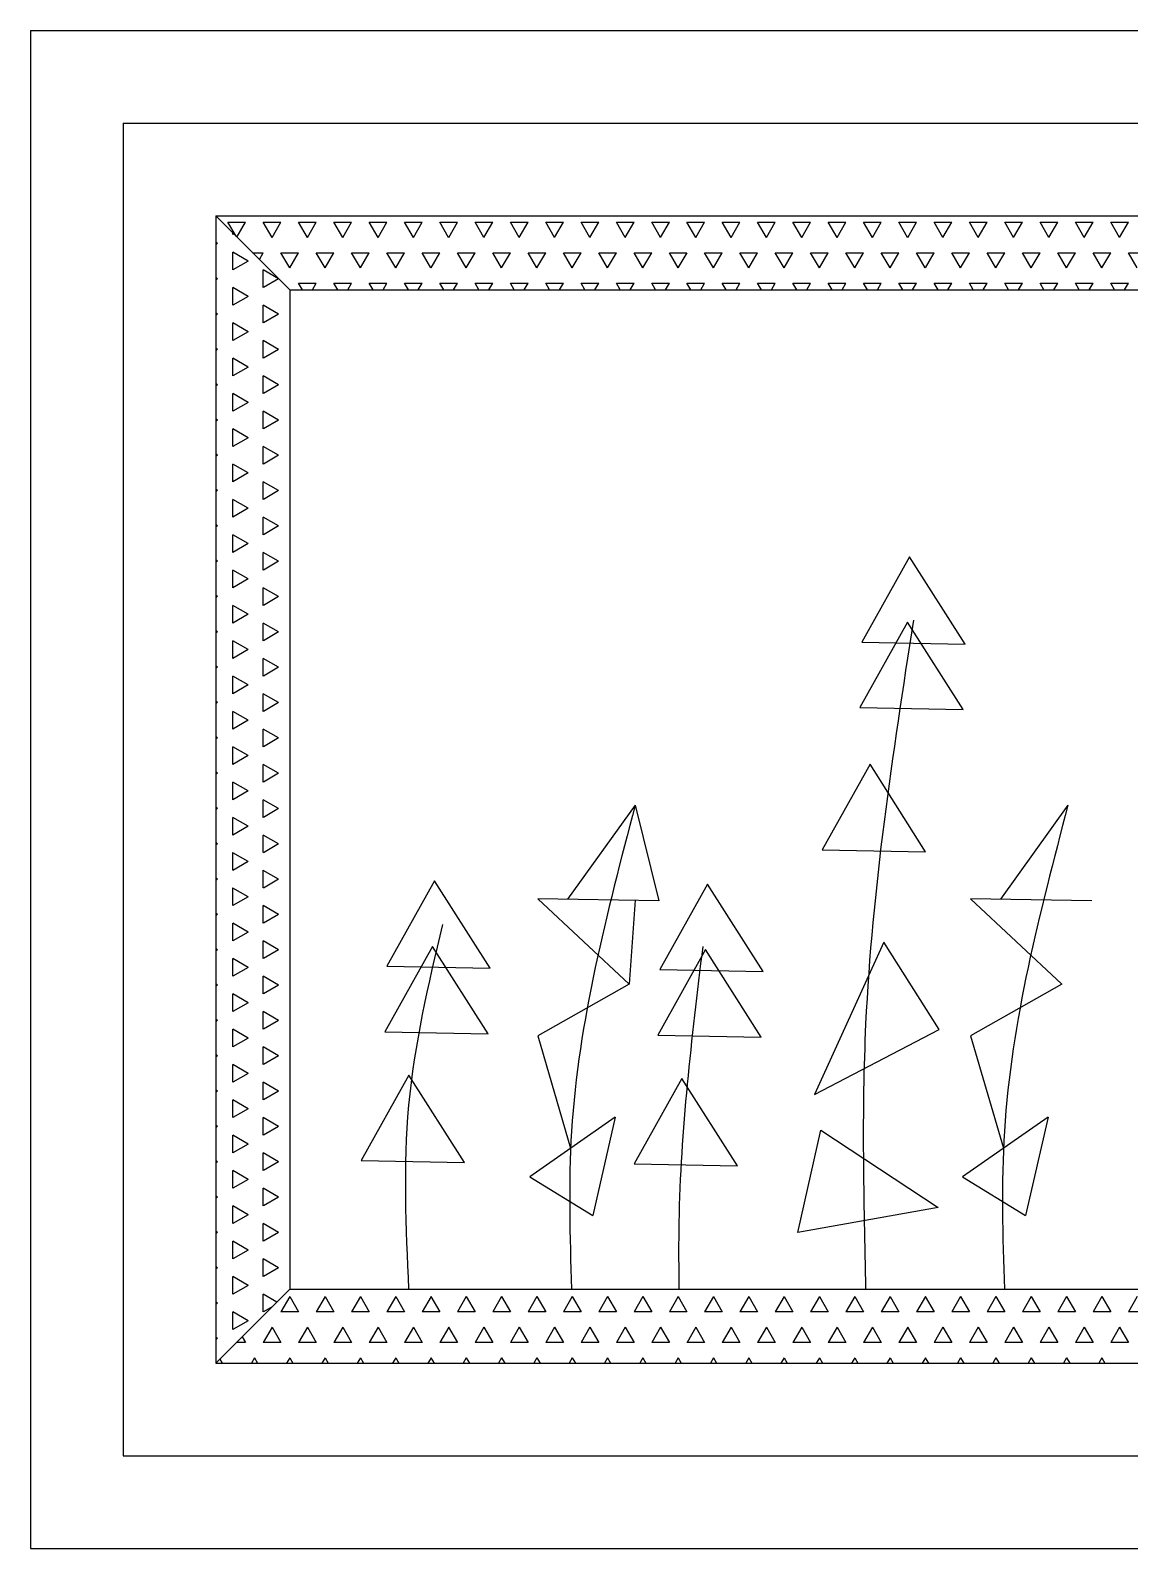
# Model space of a CAD drawing. Header units: inches. Extents: x 8.9 to 51.4, y 11.8 to 36.6.
# Drawn here: x 19.166 to 19.806, y 14.025 to 14.909 of the extents above; entities that cross this region are included whole.
import ezdxf

# ---------------------------------------------------------------- set-up
doc = ezdxf.new("R2010")
doc.units = ezdxf.units.IN
doc.header["$MEASUREMENT"] = 0
doc.layers.add('02', color=2, linetype='Continuous')
doc.layers.add('1', color=1, linetype='Continuous')

msp = doc.modelspace()

# ---------------------------------------------------------------- linework, layer by layer
at = {"layer": '02'}
for p, q in [((19.21974, 14.85506), (19.21974, 14.07868)), ((19.21974, 14.85506), (20.39501, 14.85506)), ((19.31694, 14.75786), (19.27374, 14.80106)), ((19.28565, 14.78916), (19.28089, 14.79739)), ((19.2809, 14.79738), (19.29119, 14.79738)), ((19.28615, 14.78866), (19.29119, 14.79739)), ((19.30661, 14.78848), (19.30147, 14.79739)), ((19.30147, 14.79738), (19.31176, 14.79738)), ((19.30662, 14.78848), (19.31176, 14.79739)), ((19.32718, 14.78848), (19.32204, 14.79739)), ((19.32205, 14.79738), (19.33233, 14.79738)), ((19.32719, 14.78848), (19.33234, 14.79739)), ((19.34776, 14.78848), (19.34262, 14.79739)), ((19.34262, 14.79738), (19.35291, 14.79738)), ((19.34777, 14.78848), (19.35291, 14.79739)), ((19.36833, 14.78848), (19.36319, 14.79739)), ((19.36319, 14.79738), (19.37348, 14.79738)), ((19.36834, 14.78848), (19.37349, 14.79739)), ((19.38891, 14.78848), (19.38376, 14.79739)), ((19.38377, 14.79738), (19.39406, 14.79738)), ((19.38892, 14.78848), (19.39406, 14.79739)), ((19.40948, 14.78848), (19.40434, 14.79739)), ((19.40434, 14.79738), (19.41463, 14.79738)), ((19.40949, 14.78848), (19.41463, 14.79739)), ((19.43005, 14.78848), (19.42491, 14.79739)), ((19.42492, 14.79738), (19.4352, 14.79738)), ((19.43006, 14.78848), (19.43521, 14.79739)), ((19.45063, 14.78848), (19.44549, 14.79739)), ((19.44549, 14.79738), (19.45578, 14.79738)), ((19.45064, 14.78848), (19.45578, 14.79739)), ((19.4712, 14.78848), (19.46606, 14.79739)), ((19.46606, 14.79738), (19.47635, 14.79738)), ((19.47121, 14.78848), (19.47636, 14.79739)), ((19.49178, 14.78848), (19.48663, 14.79739)), ((19.48664, 14.79738), (19.49693, 14.79738)), ((19.49179, 14.78848), (19.49693, 14.79739)), ((19.51235, 14.78848), (19.50721, 14.79739)), ((19.50721, 14.79738), (19.5175, 14.79738)), ((19.51236, 14.78848), (19.5175, 14.79739)), ((19.53292, 14.78848), (19.52778, 14.79739)), ((19.52779, 14.79738), (19.53807, 14.79738)), ((19.53293, 14.78848), (19.53808, 14.79739)), ((19.5535, 14.78848), (19.54836, 14.79739)), ((19.54836, 14.79738), (19.55865, 14.79738)), ((19.55351, 14.78848), (19.55865, 14.79739)), ((19.57407, 14.78848), (19.56893, 14.79739)), ((19.56893, 14.79738), (19.57922, 14.79738)), ((19.57408, 14.78848), (19.57923, 14.79739)), ((19.59465, 14.78848), (19.5895, 14.79739)), ((19.58951, 14.79738), (19.5998, 14.79738)), ((19.59466, 14.78848), (19.5998, 14.79739)), ((19.61522, 14.78848), (19.61008, 14.79739)), ((19.61008, 14.79738), (19.62037, 14.79738)), ((19.61523, 14.78848), (19.62037, 14.79739)), ((19.63579, 14.78848), (19.63065, 14.79739)), ((19.63066, 14.79738), (19.64094, 14.79738)), ((19.6358, 14.78848), (19.64095, 14.79739)), ((19.65637, 14.78848), (19.65123, 14.79739)), ((19.65123, 14.79738), (19.66152, 14.79738)), ((19.65638, 14.78848), (19.66152, 14.79739)), ((19.67694, 14.78848), (19.6718, 14.79739)), ((19.6718, 14.79738), (19.68209, 14.79738)), ((19.67695, 14.78848), (19.6821, 14.79739)), ((19.69752, 14.78848), (19.69237, 14.79739)), ((19.69238, 14.79738), (19.70267, 14.79738)), ((19.69753, 14.78848), (19.70267, 14.79739)), ((19.71809, 14.78848), (19.71295, 14.79739)), ((19.71295, 14.79738), (19.72324, 14.79738)), ((19.7181, 14.78848), (19.72324, 14.79739)), ((19.73866, 14.78848), (19.73352, 14.79739)), ((19.73353, 14.79738), (19.74381, 14.79738)), ((19.73867, 14.78848), (19.74382, 14.79739)), ((19.75924, 14.78848), (19.7541, 14.79739)), ((19.7541, 14.79738), (19.76439, 14.79738)), ((19.75925, 14.78848), (19.76439, 14.79739)), ((19.77981, 14.78848), (19.77467, 14.79739)), ((19.77467, 14.79738), (19.78496, 14.79738)), ((19.77982, 14.78848), (19.78497, 14.79739)), ((19.80039, 14.78848), (19.79524, 14.79739)), ((19.79525, 14.79738), (19.80554, 14.79738)), ((19.8004, 14.78848), (19.80554, 14.79739)), ((19.28367, 14.79012), (19.28367, 14.79113)), ((19.28432, 14.79048), (19.28368, 14.79011)), ((19.27476, 14.78497), (19.27374, 14.78556)), ((19.27477, 14.78497), (19.27374, 14.78438)), ((19.28367, 14.76955), (19.28367, 14.77983)), ((19.29258, 14.77468), (19.28367, 14.77983)), ((19.29524, 14.77956), (19.30147, 14.77956)), ((19.29919, 14.77561), (19.30148, 14.77957)), ((19.3169, 14.77066), (19.31175, 14.77957)), ((19.31176, 14.77956), (19.32205, 14.77956)), ((19.31691, 14.77066), (19.32205, 14.77957)), ((19.33747, 14.77066), (19.33233, 14.77957)), ((19.33233, 14.77956), (19.34262, 14.77956)), ((19.33748, 14.77066), (19.34263, 14.77957)), ((19.35805, 14.77066), (19.3529, 14.77957)), ((19.35291, 14.77956), (19.36319, 14.77956)), ((19.35806, 14.77066), (19.3632, 14.77957)), ((19.37862, 14.77066), (19.37348, 14.77957)), ((19.37348, 14.77956), (19.38377, 14.77956)), ((19.37863, 14.77066), (19.38377, 14.77957)), ((19.39919, 14.77066), (19.39405, 14.77957)), ((19.39406, 14.77956), (19.40434, 14.77956)), ((19.3992, 14.77066), (19.40435, 14.77957)), ((19.41977, 14.77066), (19.41462, 14.77957)), ((19.41463, 14.77956), (19.42492, 14.77956)), ((19.41978, 14.77066), (19.42492, 14.77957)), ((19.44034, 14.77066), (19.4352, 14.77957)), ((19.4352, 14.77956), (19.44549, 14.77956)), ((19.44035, 14.77066), (19.4455, 14.77957)), ((19.46092, 14.77066), (19.45577, 14.77957)), ((19.45578, 14.77956), (19.46606, 14.77956)), ((19.46093, 14.77066), (19.46607, 14.77957)), ((19.48149, 14.77066), (19.47635, 14.77957)), ((19.47635, 14.77956), (19.48664, 14.77956)), ((19.4815, 14.77066), (19.48664, 14.77957)), ((19.50206, 14.77066), (19.49692, 14.77957)), ((19.49693, 14.77956), (19.50721, 14.77956)), ((19.50207, 14.77066), (19.50722, 14.77957)), ((19.52264, 14.77066), (19.51749, 14.77957)), ((19.5175, 14.77956), (19.52779, 14.77956)), ((19.52265, 14.77066), (19.52779, 14.77957)), ((19.54321, 14.77066), (19.53807, 14.77957)), ((19.53807, 14.77956), (19.54836, 14.77956)), ((19.54322, 14.77066), (19.54837, 14.77957)), ((19.56379, 14.77066), (19.55864, 14.77957)), ((19.55865, 14.77956), (19.56893, 14.77956)), ((19.5638, 14.77066), (19.56894, 14.77957)), ((19.58436, 14.77066), (19.57922, 14.77957)), ((19.57922, 14.77956), (19.58951, 14.77956)), ((19.58437, 14.77066), (19.58951, 14.77957)), ((19.60493, 14.77066), (19.59979, 14.77957)), ((19.5998, 14.77956), (19.61008, 14.77956)), ((19.60494, 14.77066), (19.61009, 14.77957)), ((19.62551, 14.77066), (19.62036, 14.77957)), ((19.62037, 14.77956), (19.63066, 14.77956)), ((19.62552, 14.77066), (19.63066, 14.77957)), ((19.64608, 14.77066), (19.64094, 14.77957)), ((19.64094, 14.77956), (19.65123, 14.77956)), ((19.64609, 14.77066), (19.65124, 14.77957)), ((19.66666, 14.77066), (19.66151, 14.77957)), ((19.66152, 14.77956), (19.6718, 14.77956)), ((19.66667, 14.77066), (19.67181, 14.77957)), ((19.68723, 14.77066), (19.68209, 14.77957)), ((19.68209, 14.77956), (19.69238, 14.77956)), ((19.68724, 14.77066), (19.69238, 14.77957)), ((19.7078, 14.77066), (19.70266, 14.77957)), ((19.70267, 14.77956), (19.71295, 14.77956)), ((19.70781, 14.77066), (19.71296, 14.77957)), ((19.72838, 14.77066), (19.72323, 14.77957)), ((19.72324, 14.77956), (19.73353, 14.77956)), ((19.72839, 14.77066), (19.73353, 14.77957)), ((19.74895, 14.77066), (19.74381, 14.77957)), ((19.74381, 14.77956), (19.7541, 14.77956)), ((19.74896, 14.77066), (19.75411, 14.77957)), ((19.76953, 14.77066), (19.76438, 14.77957)), ((19.76439, 14.77956), (19.77467, 14.77956)), ((19.76954, 14.77066), (19.77468, 14.77957)), ((19.7901, 14.77066), (19.78496, 14.77957)), ((19.78496, 14.77956), (19.79525, 14.77956)), ((19.79011, 14.77066), (19.79525, 14.77957)), ((19.81067, 14.77066), (19.80553, 14.77957)), ((19.80554, 14.77956), (19.81582, 14.77956)), ((19.29259, 14.77468), (19.28368, 14.76954)), ((19.30149, 14.75926), (19.30149, 14.76955)), ((19.3104, 14.7644), (19.30149, 14.76954)), ((19.27476, 14.7644), (19.27374, 14.76498)), ((19.27477, 14.7644), (19.27374, 14.7638)), ((19.31041, 14.7644), (19.3015, 14.75925)), ((19.32429, 14.75786), (19.32204, 14.76175)), ((19.32205, 14.76175), (19.33233, 14.76175)), ((19.33009, 14.75786), (19.33234, 14.76176)), ((19.34486, 14.75786), (19.34262, 14.76175)), ((19.34262, 14.76175), (19.35291, 14.76175)), ((19.35066, 14.75786), (19.35291, 14.76176)), ((19.36319, 14.76175), (19.37348, 14.76175)), ((19.36544, 14.75786), (19.36319, 14.76175)), ((19.37124, 14.75786), (19.37349, 14.76176)), ((19.38601, 14.75786), (19.38376, 14.76175)), ((19.38377, 14.76175), (19.39406, 14.76175)), ((19.39181, 14.75786), (19.39406, 14.76176)), ((19.40658, 14.75786), (19.40434, 14.76175)), ((19.40434, 14.76175), (19.41463, 14.76175)), ((19.41239, 14.75786), (19.41463, 14.76176)), ((19.42716, 14.75786), (19.42491, 14.76175)), ((19.42492, 14.76175), (19.4352, 14.76175)), ((19.43296, 14.75786), (19.43521, 14.76176)), ((19.44549, 14.76175), (19.45578, 14.76175)), ((19.44773, 14.75786), (19.44549, 14.76175)), ((19.45353, 14.75786), (19.45578, 14.76176)), ((19.46831, 14.75786), (19.46606, 14.76175)), ((19.46606, 14.76175), (19.47635, 14.76175)), ((19.47411, 14.75786), (19.47636, 14.76176)), ((19.48888, 14.75786), (19.48663, 14.76175)), ((19.48664, 14.76175), (19.49693, 14.76175)), ((19.49468, 14.75786), (19.49693, 14.76176)), ((19.50945, 14.75786), (19.50721, 14.76175)), ((19.50721, 14.76175), (19.5175, 14.76175)), ((19.51526, 14.75786), (19.5175, 14.76176)), ((19.53003, 14.75786), (19.52778, 14.76175)), ((19.52779, 14.76175), (19.53807, 14.76175)), ((19.53583, 14.75786), (19.53808, 14.76176)), ((19.5506, 14.75786), (19.54836, 14.76175)), ((19.54836, 14.76175), (19.55865, 14.76175)), ((19.5564, 14.75786), (19.55865, 14.76176)), ((19.57118, 14.75786), (19.56893, 14.76175)), ((19.56893, 14.76175), (19.57922, 14.76175)), ((19.57698, 14.75786), (19.57923, 14.76176)), ((19.59175, 14.75786), (19.5895, 14.76175)), ((19.58951, 14.76175), (19.5998, 14.76175)), ((19.59755, 14.75786), (19.5998, 14.76176)), ((19.61232, 14.75786), (19.61008, 14.76175)), ((19.61008, 14.76175), (19.62037, 14.76175)), ((19.61813, 14.75786), (19.62037, 14.76176)), ((19.6329, 14.75786), (19.63065, 14.76175)), ((19.63066, 14.76175), (19.64094, 14.76175)), ((19.6387, 14.75786), (19.64095, 14.76176)), ((19.65123, 14.76175), (19.66152, 14.76175)), ((19.65347, 14.75786), (19.65123, 14.76175)), ((19.65927, 14.75786), (19.66152, 14.76176)), ((19.67405, 14.75786), (19.6718, 14.76175)), ((19.6718, 14.76175), (19.68209, 14.76175)), ((19.67985, 14.75786), (19.6821, 14.76176)), ((19.69462, 14.75786), (19.69237, 14.76175)), ((19.69238, 14.76175), (19.70267, 14.76175)), ((19.70042, 14.75786), (19.70267, 14.76176)), ((19.71519, 14.75786), (19.71295, 14.76175)), ((19.71295, 14.76175), (19.72324, 14.76175)), ((19.721, 14.75786), (19.72324, 14.76176)), ((19.73577, 14.75786), (19.73352, 14.76175)), ((19.73353, 14.76175), (19.74381, 14.76175)), ((19.74157, 14.75786), (19.74382, 14.76176)), ((19.75634, 14.75786), (19.7541, 14.76175)), ((19.7541, 14.76175), (19.76439, 14.76175)), ((19.76214, 14.75786), (19.76439, 14.76176)), ((19.77692, 14.75786), (19.77467, 14.76175)), ((19.77467, 14.76175), (19.78496, 14.76175)), ((19.78272, 14.75786), (19.78497, 14.76176)), ((19.79749, 14.75786), (19.79524, 14.76175)), ((19.79525, 14.76175), (19.80554, 14.76175)), ((19.80329, 14.75786), (19.80554, 14.76176)), ((19.28367, 14.74897), (19.28367, 14.75926)), ((19.29258, 14.75411), (19.28367, 14.75925)), ((19.29259, 14.75411), (19.28368, 14.74897)), ((19.31694, 14.75786), (19.31694, 14.17588)), ((19.31694, 14.75786), (20.29781, 14.75786)), ((19.27476, 14.74382), (19.27374, 14.74441)), ((19.27477, 14.74382), (19.27374, 14.74323)), ((19.30149, 14.73869), (19.30149, 14.74897)), ((19.3104, 14.74382), (19.30149, 14.74896)), ((19.31041, 14.74382), (19.3015, 14.73868)), ((19.28367, 14.7284), (19.28367, 14.73869)), ((19.29258, 14.73353), (19.28367, 14.73868)), ((19.29259, 14.73353), (19.28368, 14.72839)), ((19.30149, 14.71811), (19.30149, 14.7284)), ((19.3104, 14.72325), (19.30149, 14.72839)), ((19.27476, 14.72325), (19.27374, 14.72384)), ((19.27477, 14.72325), (19.27374, 14.72265)), ((19.28367, 14.70783), (19.28367, 14.71811)), ((19.29258, 14.71296), (19.28367, 14.7181)), ((19.31041, 14.72325), (19.3015, 14.7181)), ((19.29259, 14.71296), (19.28368, 14.70782)), ((19.30149, 14.69754), (19.30149, 14.70783)), ((19.3104, 14.70267), (19.30149, 14.70782)), ((19.27476, 14.70267), (19.27374, 14.70326)), ((19.27477, 14.70267), (19.27374, 14.70208)), ((19.31041, 14.70267), (19.3015, 14.69753)), ((19.28367, 14.68725), (19.28367, 14.69754)), ((19.29258, 14.69239), (19.28367, 14.69753)), ((19.29259, 14.69239), (19.28368, 14.68724)), ((19.27476, 14.6821), (19.27374, 14.68269)), ((19.27477, 14.6821), (19.27374, 14.68151)), ((19.30149, 14.67696), (19.30149, 14.68725)), ((19.3104, 14.6821), (19.30149, 14.68724)), ((19.31041, 14.6821), (19.3015, 14.67696)), ((19.28367, 14.66668), (19.28367, 14.67696)), ((19.29258, 14.67181), (19.28367, 14.67696)), ((19.29259, 14.67181), (19.28368, 14.66667)), ((19.30149, 14.65639), (19.30149, 14.66668)), ((19.3104, 14.66153), (19.30149, 14.66667)), ((19.27476, 14.66153), (19.27374, 14.66211)), ((19.27477, 14.66153), (19.27374, 14.66093)), ((19.28367, 14.6461), (19.28367, 14.65639)), ((19.29258, 14.65124), (19.28367, 14.65638)), ((19.31041, 14.66153), (19.3015, 14.65638)), ((19.29259, 14.65124), (19.28368, 14.6461)), ((19.30149, 14.63582), (19.30149, 14.6461)), ((19.3104, 14.64095), (19.30149, 14.64609)), ((19.27476, 14.64095), (19.27374, 14.64154)), ((19.27477, 14.64095), (19.27374, 14.64036)), ((19.31041, 14.64095), (19.3015, 14.63581)), ((19.28367, 14.62553), (19.28367, 14.63582)), ((19.29258, 14.63066), (19.28367, 14.63581)), ((19.29259, 14.63066), (19.28368, 14.62552)), ((19.27476, 14.62038), (19.27374, 14.62097)), ((19.27477, 14.62038), (19.27374, 14.61978)), ((19.30149, 14.61524), (19.30149, 14.62553)), ((19.3104, 14.62038), (19.30149, 14.62552)), ((19.31041, 14.62038), (19.3015, 14.61523)), ((19.28367, 14.60496), (19.28367, 14.61524)), ((19.29258, 14.61009), (19.28367, 14.61523)), ((19.29259, 14.61009), (19.28368, 14.60495)), ((19.30149, 14.59467), (19.30149, 14.60496)), ((19.3104, 14.5998), (19.30149, 14.60495)), ((19.67795, 14.60248), (19.65015, 14.55273)), ((19.71037, 14.55157), (19.67795, 14.60248)), ((19.27476, 14.5998), (19.27374, 14.60039)), ((19.27477, 14.5998), (19.27374, 14.59921)), ((19.28367, 14.58438), (19.28367, 14.59467)), ((19.29258, 14.58952), (19.28367, 14.59466)), ((19.31041, 14.5998), (19.3015, 14.59466)), ((19.29259, 14.58952), (19.28368, 14.58437)), ((19.30149, 14.57409), (19.30149, 14.58438)), ((19.3104, 14.57923), (19.30149, 14.58437)), ((19.27476, 14.57923), (19.27374, 14.57982)), ((19.27477, 14.57923), (19.27374, 14.57864)), ((19.31041, 14.57923), (19.3015, 14.57409)), ((19.28367, 14.56381), (19.28367, 14.57409)), ((19.29258, 14.56894), (19.28367, 14.57409)), ((19.29259, 14.56894), (19.28368, 14.5638)), ((19.27476, 14.55866), (19.27374, 14.55924)), ((19.27477, 14.55866), (19.27374, 14.55806)), ((19.30149, 14.55352), (19.30149, 14.56381)), ((19.3104, 14.55866), (19.30149, 14.5638)), ((19.31041, 14.55866), (19.3015, 14.55351)), ((19.67679, 14.5643), (19.649, 14.51455)), ((19.70921, 14.51339), (19.67679, 14.5643)), ((19.28367, 14.54323), (19.28367, 14.55352)), ((19.29258, 14.54837), (19.28367, 14.55351)), ((19.29259, 14.54837), (19.28368, 14.54323)), ((19.65015, 14.55273), (19.71037, 14.55157)), ((19.3104, 14.53808), (19.30149, 14.54323)), ((19.30149, 14.53295), (19.30149, 14.54323)), ((19.27476, 14.53808), (19.27374, 14.53867)), ((19.27477, 14.53808), (19.27374, 14.53749)), ((19.28367, 14.52266), (19.28367, 14.53295)), ((19.29258, 14.52779), (19.28367, 14.53294)), ((19.31041, 14.53808), (19.3015, 14.53294)), ((19.29259, 14.52779), (19.28368, 14.52265)), ((19.30149, 14.51237), (19.30149, 14.52266)), ((19.3104, 14.51751), (19.30149, 14.52265)), ((19.27476, 14.51751), (19.27374, 14.5181)), ((19.27477, 14.51751), (19.27374, 14.51691)), ((19.31041, 14.51751), (19.3015, 14.51236)), ((19.649, 14.51455), (19.70921, 14.51339)), ((19.28367, 14.50209), (19.28367, 14.51237)), ((19.29258, 14.50722), (19.28367, 14.51236)), ((19.29259, 14.50722), (19.28368, 14.50208)), ((19.27476, 14.49693), (19.27374, 14.49752)), ((19.27477, 14.49693), (19.27374, 14.49634)), ((19.30149, 14.4918), (19.30149, 14.50209)), ((19.3104, 14.49693), (19.30149, 14.50208)), ((19.31041, 14.49693), (19.3015, 14.49179)), ((19.28367, 14.48151), (19.28367, 14.4918)), ((19.29258, 14.48665), (19.28367, 14.49179)), ((19.29259, 14.48665), (19.28368, 14.4815)), ((19.30149, 14.47122), (19.30149, 14.48151)), ((19.3104, 14.47636), (19.30149, 14.4815)), ((19.655, 14.48157), (19.62721, 14.43181)), ((19.68742, 14.43066), (19.655, 14.48157)), ((19.27476, 14.47636), (19.27374, 14.47695)), ((19.27477, 14.47636), (19.27374, 14.47577)), ((19.29258, 14.46607), (19.28367, 14.47122)), ((19.28367, 14.46094), (19.28367, 14.47122)), ((19.31041, 14.47636), (19.3015, 14.47122)), ((19.29259, 14.46607), (19.28368, 14.46093)), ((19.30149, 14.45065), (19.30149, 14.46094)), ((19.3104, 14.45579), (19.30149, 14.46093)), ((19.27476, 14.45579), (19.27374, 14.45637)), ((19.27477, 14.45579), (19.27374, 14.45519)), ((19.31041, 14.45579), (19.3015, 14.45064)), ((19.51815, 14.45765), (19.47877, 14.40298)), ((19.51815, 14.45765), (19.53204, 14.40211)), ((19.77034, 14.45765), (19.73097, 14.40298)), ((19.28367, 14.44036), (19.28367, 14.45065)), ((19.29258, 14.4455), (19.28367, 14.45064)), ((19.29259, 14.4455), (19.28368, 14.44036)), ((19.27476, 14.43521), (19.27374, 14.4358)), ((19.27477, 14.43521), (19.27374, 14.43462)), ((19.30149, 14.43008), (19.30149, 14.44036)), ((19.3104, 14.43521), (19.30149, 14.44036)), ((19.31041, 14.43521), (19.3015, 14.43007)), ((19.28367, 14.41979), (19.28367, 14.43008)), ((19.29258, 14.42492), (19.28367, 14.43007)), ((19.29259, 14.42492), (19.28368, 14.41978)), ((19.62721, 14.43181), (19.68742, 14.43066)), ((19.30149, 14.4095), (19.30149, 14.41979)), ((19.3104, 14.41464), (19.30149, 14.41978)), ((19.27476, 14.41464), (19.27374, 14.41523)), ((19.27477, 14.41464), (19.27374, 14.41404)), ((19.28367, 14.39922), (19.28367, 14.4095)), ((19.29258, 14.40435), (19.28367, 14.40949)), ((19.31041, 14.41464), (19.3015, 14.40949)), ((19.4012, 14.41368), (19.3734, 14.36393)), ((19.43362, 14.36277), (19.4012, 14.41368)), ((19.56031, 14.41177), (19.53252, 14.36202)), ((19.59274, 14.36086), (19.56031, 14.41177)), ((19.29259, 14.40435), (19.28368, 14.39921)), ((19.30149, 14.38893), (19.30149, 14.39922)), ((19.3104, 14.39406), (19.30149, 14.39921)), ((19.46141, 14.40327), (19.51467, 14.35351)), ((19.53204, 14.40211), (19.46141, 14.40327)), ((19.51821, 14.40234), (19.51467, 14.35351)), ((19.78424, 14.40211), (19.7136, 14.40327)), ((19.7136, 14.40327), (19.76687, 14.35351)), ((19.27476, 14.39406), (19.27374, 14.39465)), ((19.27477, 14.39406), (19.27374, 14.39347)), ((19.28367, 14.37864), (19.28367, 14.38893)), ((19.29258, 14.38378), (19.28367, 14.38892)), ((19.31041, 14.39406), (19.3015, 14.38892)), ((19.29259, 14.38378), (19.28368, 14.37863)), ((19.27476, 14.37349), (19.27374, 14.37408)), ((19.27477, 14.37349), (19.27374, 14.3729)), ((19.30149, 14.36835), (19.30149, 14.37864)), ((19.3104, 14.37349), (19.30149, 14.37863)), ((19.31041, 14.37349), (19.3015, 14.36835)), ((19.40004, 14.3755), (19.37225, 14.32574)), ((19.43246, 14.32459), (19.40004, 14.3755)), ((19.55915, 14.37359), (19.53136, 14.32384)), ((19.59158, 14.32268), (19.55915, 14.37359)), ((19.66296, 14.37803), (19.6227, 14.28926)), ((19.69539, 14.32712), (19.66296, 14.37803)), ((19.29258, 14.3632), (19.28367, 14.36835)), ((19.28367, 14.35807), (19.28367, 14.36835)), ((19.29259, 14.3632), (19.28368, 14.35806)), ((19.3734, 14.36393), (19.43362, 14.36277)), ((19.27476, 14.35292), (19.27374, 14.3535)), ((19.30149, 14.34778), (19.30149, 14.35807)), ((19.3104, 14.35292), (19.30149, 14.35806)), ((19.51467, 14.35351), (19.46141, 14.32343)), ((19.53252, 14.36202), (19.59274, 14.36086)), ((19.76687, 14.35351), (19.7136, 14.32343)), ((19.27477, 14.35292), (19.27374, 14.35232)), ((19.28367, 14.33749), (19.28367, 14.34778)), ((19.29258, 14.34263), (19.28367, 14.34777)), ((19.31041, 14.35292), (19.3015, 14.34777)), ((19.29259, 14.34263), (19.28368, 14.33749)), ((19.30149, 14.32721), (19.30149, 14.33749)), ((19.3104, 14.33234), (19.30149, 14.33749)), ((19.27476, 14.33234), (19.27374, 14.33293)), ((19.27477, 14.33234), (19.27374, 14.33175)), ((19.28367, 14.31692), (19.28367, 14.32721)), ((19.29258, 14.32205), (19.28367, 14.3272)), ((19.31041, 14.33234), (19.3015, 14.3272)), ((19.6227, 14.28926), (19.69539, 14.32712)), ((19.29259, 14.32205), (19.28368, 14.31691)), ((19.37225, 14.32574), (19.43246, 14.32459)), ((19.46141, 14.32343), (19.48057, 14.25787)), ((19.53136, 14.32384), (19.59158, 14.32268)), ((19.7136, 14.32343), (19.73276, 14.25787)), ((19.27476, 14.31177), (19.27374, 14.31236)), ((19.27477, 14.31177), (19.27374, 14.31117)), ((19.30149, 14.30663), (19.30149, 14.31692)), ((19.3104, 14.31177), (19.30149, 14.31691)), ((19.31041, 14.31177), (19.3015, 14.30662)), ((19.28367, 14.29635), (19.28367, 14.30663)), ((19.29258, 14.30148), (19.28367, 14.30662)), ((19.29259, 14.30148), (19.28368, 14.29634)), ((19.38621, 14.30051), (19.35842, 14.25076)), ((19.41864, 14.2496), (19.38621, 14.30051)), ((19.27476, 14.29119), (19.27374, 14.29178)), ((19.30149, 14.28606), (19.30149, 14.29635)), ((19.3104, 14.29119), (19.30149, 14.29634)), ((19.54533, 14.2986), (19.51754, 14.24885)), ((19.57775, 14.24769), (19.54533, 14.2986)), ((19.27477, 14.29119), (19.27374, 14.2906)), ((19.28367, 14.27577), (19.28367, 14.28606)), ((19.29258, 14.28091), (19.28367, 14.28605)), ((19.31041, 14.29119), (19.3015, 14.28605)), ((19.29259, 14.28091), (19.28368, 14.27576)), ((19.30149, 14.26548), (19.30149, 14.27577)), ((19.3104, 14.27062), (19.30149, 14.27576)), ((19.50657, 14.27599), (19.45678, 14.24128)), ((19.50657, 14.27599), (19.49341, 14.21875)), ((19.75876, 14.27599), (19.70897, 14.24128)), ((19.75876, 14.27599), (19.74561, 14.21875)), ((19.27476, 14.27062), (19.27374, 14.27121)), ((19.27477, 14.27062), (19.27374, 14.27003)), ((19.29258, 14.26033), (19.28367, 14.26548)), ((19.28367, 14.2552), (19.28367, 14.26548)), ((19.31041, 14.27062), (19.3015, 14.26548)), ((19.61294, 14.20877), (19.62636, 14.26852)), ((19.62636, 14.26852), (19.69471, 14.2234)), ((19.29259, 14.26033), (19.28368, 14.25519)), ((19.27476, 14.25005), (19.27374, 14.25063)), ((19.27477, 14.25005), (19.27374, 14.24945)), ((19.30149, 14.24491), (19.30149, 14.2552)), ((19.3104, 14.25005), (19.30149, 14.25519)), ((19.31041, 14.25005), (19.3015, 14.2449)), ((19.35842, 14.25076), (19.41864, 14.2496)), ((19.51754, 14.24885), (19.57775, 14.24769)), ((19.28367, 14.23462), (19.28367, 14.24491)), ((19.29258, 14.23976), (19.28367, 14.2449)), ((19.29259, 14.23976), (19.28368, 14.23462)), ((19.45678, 14.24128), (19.49341, 14.21875)), ((19.70897, 14.24128), (19.74561, 14.21875)), ((19.27476, 14.22947), (19.27374, 14.23006)), ((19.30149, 14.22434), (19.30149, 14.23462)), ((19.3104, 14.22947), (19.30149, 14.23462)), ((19.27477, 14.22947), (19.27374, 14.22888)), ((19.28367, 14.21405), (19.28367, 14.22434)), ((19.29258, 14.21918), (19.28367, 14.22433)), ((19.31041, 14.22947), (19.3015, 14.22433)), ((19.69471, 14.2234), (19.61294, 14.20877)), ((19.29259, 14.21918), (19.28368, 14.21404)), ((19.30149, 14.20376), (19.30149, 14.21405)), ((19.3104, 14.2089), (19.30149, 14.21404)), ((19.27476, 14.2089), (19.27374, 14.20949)), ((19.27477, 14.2089), (19.27374, 14.2083)), ((19.28367, 14.19348), (19.28367, 14.20376)), ((19.29258, 14.19861), (19.28367, 14.20375)), ((19.31041, 14.2089), (19.3015, 14.20375)), ((19.29259, 14.19861), (19.28368, 14.19347)), ((19.27476, 14.18832), (19.27374, 14.18891)), ((19.27477, 14.18832), (19.27374, 14.18773)), ((19.30149, 14.18319), (19.30149, 14.19348)), ((19.3104, 14.18832), (19.30149, 14.19347)), ((19.31041, 14.18832), (19.3015, 14.18318)), ((19.28367, 14.1729), (19.28367, 14.18319)), ((19.29258, 14.17804), (19.28367, 14.18318)), ((19.29259, 14.17804), (19.28368, 14.17289)), ((19.31694, 14.17588), (19.27374, 14.13268)), ((19.27476, 14.16775), (19.27374, 14.16834)), ((19.30149, 14.16261), (19.30149, 14.1729)), ((19.30939, 14.16833), (19.30149, 14.17289)), ((19.31691, 14.17146), (19.31176, 14.16255)), ((19.3169, 14.17146), (19.32204, 14.16255)), ((19.31694, 14.17588), (20.29781, 14.17588)), ((19.33748, 14.17146), (19.33234, 14.16255)), ((19.33747, 14.17146), (19.34262, 14.16255)), ((19.35806, 14.17146), (19.35291, 14.16255)), ((19.35805, 14.17146), (19.36319, 14.16255)), ((19.37863, 14.17146), (19.37349, 14.16255)), ((19.37862, 14.17146), (19.38376, 14.16255)), ((19.3992, 14.17146), (19.39406, 14.16255)), ((19.39919, 14.17146), (19.40434, 14.16255)), ((19.41978, 14.17146), (19.41463, 14.16255)), ((19.41977, 14.17146), (19.42491, 14.16255)), ((19.44035, 14.17146), (19.43521, 14.16255)), ((19.44034, 14.17146), (19.44549, 14.16255)), ((19.46093, 14.17146), (19.45578, 14.16255)), ((19.46092, 14.17146), (19.46606, 14.16255)), ((19.4815, 14.17146), (19.47636, 14.16255)), ((19.48149, 14.17146), (19.48663, 14.16255)), ((19.50207, 14.17146), (19.49693, 14.16255)), ((19.50206, 14.17146), (19.50721, 14.16255)), ((19.52265, 14.17146), (19.5175, 14.16255)), ((19.52264, 14.17146), (19.52778, 14.16255)), ((19.54322, 14.17146), (19.53808, 14.16255)), ((19.54321, 14.17146), (19.54836, 14.16255)), ((19.5638, 14.17146), (19.55865, 14.16255)), ((19.56379, 14.17146), (19.56893, 14.16255)), ((19.58437, 14.17146), (19.57923, 14.16255)), ((19.58436, 14.17146), (19.5895, 14.16255)), ((19.60494, 14.17146), (19.5998, 14.16255)), ((19.60493, 14.17146), (19.61008, 14.16255)), ((19.62552, 14.17146), (19.62037, 14.16255)), ((19.62551, 14.17146), (19.63065, 14.16255)), ((19.64609, 14.17146), (19.64095, 14.16255)), ((19.64608, 14.17146), (19.65123, 14.16255)), ((19.66667, 14.17146), (19.66152, 14.16255)), ((19.66666, 14.17146), (19.6718, 14.16255)), ((19.68724, 14.17146), (19.6821, 14.16255)), ((19.68723, 14.17146), (19.69237, 14.16255)), ((19.70781, 14.17146), (19.70267, 14.16255)), ((19.7078, 14.17146), (19.71295, 14.16255)), ((19.72839, 14.17146), (19.72324, 14.16255)), ((19.72838, 14.17146), (19.73352, 14.16255)), ((19.74896, 14.17146), (19.74382, 14.16255)), ((19.74895, 14.17146), (19.7541, 14.16255)), ((19.76954, 14.17146), (19.76439, 14.16255)), ((19.76953, 14.17146), (19.77467, 14.16255)), ((19.79011, 14.17146), (19.78497, 14.16255)), ((19.7901, 14.17146), (19.79524, 14.16255)), ((19.81068, 14.17146), (19.80554, 14.16255)), ((19.27477, 14.16775), (19.27374, 14.16716)), ((19.29258, 14.15746), (19.28367, 14.16261)), ((19.28367, 14.15233), (19.28367, 14.16261)), ((19.30663, 14.16557), (19.3015, 14.16261)), ((19.32205, 14.16254), (19.31176, 14.16254)), ((19.34262, 14.16254), (19.33233, 14.16254)), ((19.36319, 14.16254), (19.35291, 14.16254)), ((19.38377, 14.16254), (19.37348, 14.16254)), ((19.40434, 14.16254), (19.39406, 14.16254)), ((19.42492, 14.16254), (19.41463, 14.16254)), ((19.44549, 14.16254), (19.4352, 14.16254)), ((19.46606, 14.16254), (19.45578, 14.16254)), ((19.48664, 14.16254), (19.47635, 14.16254)), ((19.50721, 14.16254), (19.49693, 14.16254)), ((19.52779, 14.16254), (19.5175, 14.16254)), ((19.54836, 14.16254), (19.53807, 14.16254)), ((19.56893, 14.16254), (19.55865, 14.16254)), ((19.58951, 14.16254), (19.57922, 14.16254)), ((19.61008, 14.16254), (19.5998, 14.16254)), ((19.63066, 14.16254), (19.62037, 14.16254)), ((19.65123, 14.16254), (19.64094, 14.16254)), ((19.6718, 14.16254), (19.66152, 14.16254)), ((19.69238, 14.16254), (19.68209, 14.16254)), ((19.71295, 14.16254), (19.70267, 14.16254)), ((19.73353, 14.16254), (19.72324, 14.16254)), ((19.7541, 14.16254), (19.74381, 14.16254)), ((19.77467, 14.16254), (19.76439, 14.16254)), ((19.79525, 14.16254), (19.78496, 14.16254)), ((19.81582, 14.16254), (19.80554, 14.16254)), ((19.29259, 14.15746), (19.28368, 14.15232)), ((19.30662, 14.15364), (19.30148, 14.14474)), ((19.30661, 14.15364), (19.31175, 14.14473)), ((19.32719, 14.15364), (19.32205, 14.14474)), ((19.32718, 14.15364), (19.33233, 14.14473)), ((19.34777, 14.15364), (19.34263, 14.14474)), ((19.34776, 14.15364), (19.3529, 14.14473)), ((19.36834, 14.15364), (19.3632, 14.14474)), ((19.36833, 14.15364), (19.37348, 14.14473)), ((19.38892, 14.15364), (19.38377, 14.14474)), ((19.38891, 14.15364), (19.39405, 14.14473)), ((19.40949, 14.15364), (19.40435, 14.14474)), ((19.40948, 14.15364), (19.41462, 14.14473)), ((19.43006, 14.15364), (19.42492, 14.14474)), ((19.43005, 14.15364), (19.4352, 14.14473)), ((19.45064, 14.15364), (19.4455, 14.14474)), ((19.45063, 14.15364), (19.45577, 14.14473)), ((19.47121, 14.15364), (19.46607, 14.14474)), ((19.4712, 14.15364), (19.47635, 14.14473)), ((19.49179, 14.15364), (19.48664, 14.14474)), ((19.49178, 14.15364), (19.49692, 14.14473)), ((19.51236, 14.15364), (19.50722, 14.14474)), ((19.51235, 14.15364), (19.51749, 14.14473)), ((19.53293, 14.15364), (19.52779, 14.14474)), ((19.53292, 14.15364), (19.53807, 14.14473)), ((19.55351, 14.15364), (19.54837, 14.14474)), ((19.5535, 14.15364), (19.55864, 14.14473)), ((19.57408, 14.15364), (19.56894, 14.14474)), ((19.57407, 14.15364), (19.57922, 14.14473)), ((19.59466, 14.15364), (19.58951, 14.14474)), ((19.59465, 14.15364), (19.59979, 14.14473)), ((19.61523, 14.15364), (19.61009, 14.14474)), ((19.61522, 14.15364), (19.62036, 14.14473)), ((19.6358, 14.15364), (19.63066, 14.14474)), ((19.63579, 14.15364), (19.64094, 14.14473)), ((19.65638, 14.15364), (19.65124, 14.14474)), ((19.65637, 14.15364), (19.66151, 14.14473)), ((19.67695, 14.15364), (19.67181, 14.14474)), ((19.67694, 14.15364), (19.68209, 14.14473)), ((19.69753, 14.15364), (19.69238, 14.14474)), ((19.69752, 14.15364), (19.70266, 14.14473)), ((19.7181, 14.15364), (19.71296, 14.14474)), ((19.71809, 14.15364), (19.72323, 14.14473)), ((19.73867, 14.15364), (19.73353, 14.14474)), ((19.73866, 14.15364), (19.74381, 14.14473)), ((19.75925, 14.15364), (19.75411, 14.14474)), ((19.75924, 14.15364), (19.76438, 14.14473)), ((19.77982, 14.15364), (19.77468, 14.14474)), ((19.77981, 14.15364), (19.78496, 14.14473)), ((19.8004, 14.15364), (19.79525, 14.14474)), ((19.80039, 14.15364), (19.80553, 14.14473)), ((19.27476, 14.14718), (19.27374, 14.14776)), ((19.27477, 14.14718), (19.27374, 14.14658)), ((19.29119, 14.14473), (19.28579, 14.14473)), ((19.28921, 14.14815), (19.29118, 14.14473)), ((19.31176, 14.14473), (19.30147, 14.14473)), ((19.33233, 14.14473), (19.32205, 14.14473)), ((19.35291, 14.14473), (19.34262, 14.14473)), ((19.37348, 14.14473), (19.36319, 14.14473)), ((19.39406, 14.14473), (19.38377, 14.14473)), ((19.41463, 14.14473), (19.40434, 14.14473)), ((19.4352, 14.14473), (19.42492, 14.14473)), ((19.45578, 14.14473), (19.44549, 14.14473)), ((19.47635, 14.14473), (19.46606, 14.14473)), ((19.49693, 14.14473), (19.48664, 14.14473)), ((19.5175, 14.14473), (19.50721, 14.14473)), ((19.53807, 14.14473), (19.52779, 14.14473)), ((19.55865, 14.14473), (19.54836, 14.14473)), ((19.57922, 14.14473), (19.56893, 14.14473)), ((19.5998, 14.14473), (19.58951, 14.14473)), ((19.62037, 14.14473), (19.61008, 14.14473)), ((19.64094, 14.14473), (19.63066, 14.14473)), ((19.66152, 14.14473), (19.65123, 14.14473)), ((19.68209, 14.14473), (19.6718, 14.14473)), ((19.70267, 14.14473), (19.69238, 14.14473)), ((19.72324, 14.14473), (19.71295, 14.14473)), ((19.74381, 14.14473), (19.73353, 14.14473)), ((19.76439, 14.14473), (19.7541, 14.14473)), ((19.78496, 14.14473), (19.77467, 14.14473)), ((19.80554, 14.14473), (19.79525, 14.14473)), ((19.27422, 14.13316), (19.27394, 14.13268)), ((19.27617, 14.13511), (19.27756, 14.13268)), ((19.29633, 14.13583), (19.29452, 14.13268)), ((19.29632, 14.13583), (19.29814, 14.13268)), ((19.31691, 14.13583), (19.31509, 14.13268)), ((19.3169, 14.13583), (19.31871, 14.13268)), ((19.33748, 14.13583), (19.33567, 14.13268)), ((19.33747, 14.13583), (19.33929, 14.13268)), ((19.35806, 14.13583), (19.35624, 14.13268)), ((19.35805, 14.13583), (19.35986, 14.13268)), ((19.37863, 14.13583), (19.37681, 14.13268)), ((19.37862, 14.13583), (19.38043, 14.13268)), ((19.3992, 14.13583), (19.39739, 14.13268)), ((19.39919, 14.13583), (19.40101, 14.13268)), ((19.41978, 14.13583), (19.41796, 14.13268)), ((19.41977, 14.13583), (19.42158, 14.13268)), ((19.44035, 14.13583), (19.43854, 14.13268)), ((19.44034, 14.13583), (19.44216, 14.13268)), ((19.46093, 14.13583), (19.45911, 14.13268)), ((19.46092, 14.13583), (19.46273, 14.13268)), ((19.4815, 14.13583), (19.47968, 14.13268)), ((19.48149, 14.13583), (19.4833, 14.13268)), ((19.50207, 14.13583), (19.50026, 14.13268)), ((19.50206, 14.13583), (19.50388, 14.13268)), ((19.52265, 14.13583), (19.52083, 14.13268)), ((19.52264, 14.13583), (19.52445, 14.13268)), ((19.54322, 14.13583), (19.54141, 14.13268)), ((19.54321, 14.13583), (19.54503, 14.13268)), ((19.5638, 14.13583), (19.56198, 14.13268)), ((19.56379, 14.13583), (19.5656, 14.13268)), ((19.58437, 14.13583), (19.58255, 14.13268)), ((19.58436, 14.13583), (19.58617, 14.13268)), ((19.60494, 14.13583), (19.60313, 14.13268)), ((19.60493, 14.13583), (19.60675, 14.13268)), ((19.62552, 14.13583), (19.6237, 14.13268)), ((19.62551, 14.13583), (19.62732, 14.13268)), ((19.64609, 14.13583), (19.64428, 14.13268)), ((19.64608, 14.13583), (19.6479, 14.13268)), ((19.66667, 14.13583), (19.66485, 14.13268)), ((19.66666, 14.13583), (19.66847, 14.13268)), ((19.68724, 14.13583), (19.68542, 14.13268)), ((19.68723, 14.13583), (19.68904, 14.13268)), ((19.70781, 14.13583), (19.706, 14.13268)), ((19.7078, 14.13583), (19.70962, 14.13268)), ((19.72839, 14.13583), (19.72657, 14.13268)), ((19.72838, 14.13583), (19.73019, 14.13268)), ((19.74896, 14.13583), (19.74715, 14.13268)), ((19.74895, 14.13583), (19.75077, 14.13268)), ((19.76954, 14.13583), (19.76772, 14.13268)), ((19.76953, 14.13583), (19.77134, 14.13268)), ((19.79011, 14.13583), (19.78829, 14.13268)), ((19.7901, 14.13583), (19.79191, 14.13268)), ((19.21974, 14.07868), (20.39501, 14.07868))]:
    msp.add_line(p, q, dxfattribs=at)
for points in [[(19.68026, 14.56546), (19.65247, 14.33037), (19.65247, 14.17588)], [(19.51815, 14.45765), (19.48109, 14.26789), (19.48109, 14.17588)], [(19.77034, 14.45765), (19.73329, 14.26789), (19.73329, 14.17588)], [(19.40583, 14.38823), (19.38614, 14.28293), (19.38614, 14.17588)], [(19.55752, 14.3755), (19.54362, 14.21467), (19.54362, 14.17588)]]:
    msp.add_spline(points, degree=3, dxfattribs=at)
at = {"layer": '1'}
for p, q in [((19.16574, 14.90906), (19.16574, 14.02468)), ((19.16574, 14.90906), (20.44901, 14.90906)), ((19.27374, 14.80106), (19.27374, 14.13268)), ((19.27374, 14.80106), (20.34101, 14.80106)), ((19.27374, 14.13268), (20.34101, 14.13268)), ((19.16574, 14.02468), (20.44901, 14.02468))]:
    msp.add_line(p, q, dxfattribs=at)

doc.saveas('drawing.dxf')
